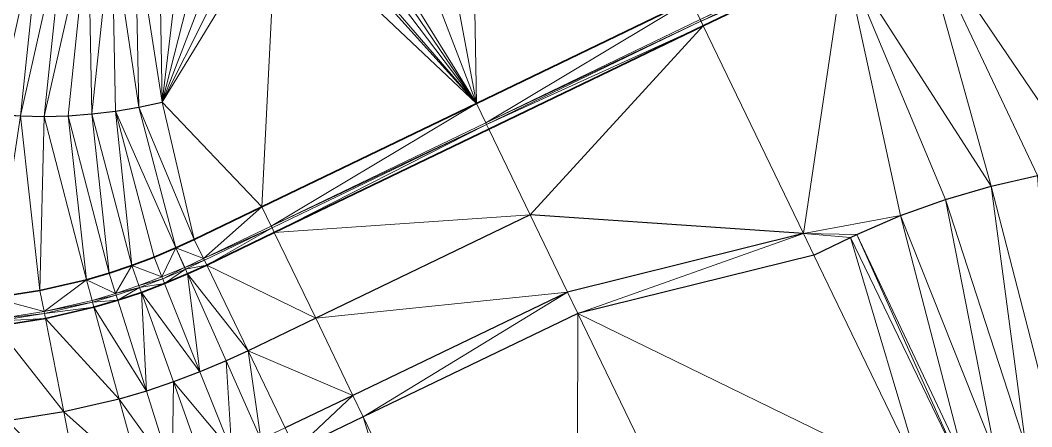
# Model space of a CAD drawing. Header units: metres. Extents: x 246428 to 246884, y 7418966 to 7419490.
# Drawn here: x 246576.93 to 246598.17, y 7419286.59 to 7419295.14 of the extents above; entities that cross this region are included whole.
import ezdxf

# ---------------------------------------------------------------- set-up
doc = ezdxf.new("R2010")
doc.units = ezdxf.units.M
doc.linetypes.add('blank name', pattern=[0])
doc.linetypes.add('HIDDEN', pattern=[9.525, 6.35, -3.175])
doc.layers.add('_12D_UNMAPPED', color=7, linetype='Continuous')
doc.layers.add('BATTER', color=250, linetype='HIDDEN', lineweight=25)
doc.layers.add('GRADELINES', color=250, linetype='HIDDEN', lineweight=25)
for name, color, linetype, lineweight, true_color in [('KERB_BACK', 7, 'Continuous', 35, 0x5fd2ff), ('KERB_LINE', 7, 'Continuous', 18, 0xb9b9b9), ('KERB_LIP', 7, 'Continuous', 35, 0x5fd2ff), ('KERB_TOP', 7, 'Continuous', 18, 0xb9b9b9)]:
    doc.layers.add(name, color=color, linetype=linetype, lineweight=lineweight, true_color=true_color)

msp = doc.modelspace()

# ---------------------------------------------------------------- linework, layer by layer
at = {"layer": '_12D_UNMAPPED', "color": 3, "linetype": 'blank name', "lineweight": 0}
for points in [[(246599.281, 7419292.032, 33.19), (246595.779, 7419297.194, 33.224), (246600.283, 7419299.366, 33.346)], [(246586.511, 7419293.391, 32.817), (246585.508, 7419298.791, 32.774), (246586.409, 7419299.225, 32.798)], [(246591.015, 7419295.562, 32.939), (246586.511, 7419293.391, 32.817), (246586.409, 7419299.225, 32.798)], [(246586.511, 7419293.391, 32.817), (246584.607, 7419298.357, 32.749), (246585.508, 7419298.791, 32.774)], [(246586.511, 7419293.391, 32.817), (246583.706, 7419297.922, 32.725), (246584.607, 7419298.357, 32.749)], [(246586.511, 7419293.391, 32.817), (246586.511, 7419293.391, 32.817), (246584.607, 7419298.357, 32.749)], [(246586.511, 7419293.391, 32.817), (246584.607, 7419298.357, 32.749), (246584.607, 7419298.357, 32.749)], [(246586.511, 7419293.391, 32.817), (246583.254, 7419297.709, 32.713), (246583.51, 7419297.827, 32.72)], [(246586.511, 7419293.391, 32.817), (246583.51, 7419297.827, 32.72), (246583.706, 7419297.922, 32.725)], [(246575.941, 7419293.219, 32.606), (246576.929, 7419297.642, 32.472), (246577.397, 7419297.465, 32.491)], [(246586.511, 7419293.391, 32.817), (246582.79, 7419297.523, 32.699), (246582.913, 7419297.569, 32.704)], [(246586.511, 7419293.391, 32.817), (246582.913, 7419297.569, 32.704), (246583.254, 7419297.709, 32.713)], [(246576.438, 7419293.162, 32.615), (246575.941, 7419293.219, 32.606), (246577.397, 7419297.465, 32.491)], [(246576.936, 7419293.129, 32.624), (246576.438, 7419293.162, 32.615), (246577.397, 7419297.465, 32.491)], [(246576.936, 7419293.129, 32.624), (246577.397, 7419297.465, 32.491), (246577.875, 7419297.317, 32.51)], [(246582.007, 7419291.219, 32.695), (246579.912, 7419293.418, 32.678), (246582.316, 7419297.365, 32.68)], [(246579.912, 7419293.418, 32.678), (246581.833, 7419297.237, 32.661), (246582.316, 7419297.365, 32.68)], [(246586.511, 7419293.391, 32.817), (246582.007, 7419291.219, 32.695), (246582.316, 7419297.365, 32.68)], [(246586.511, 7419293.391, 32.817), (246582.316, 7419297.365, 32.68), (246582.79, 7419297.523, 32.699)], [(246577.436, 7419293.119, 32.633), (246576.936, 7419293.129, 32.624), (246577.875, 7419297.317, 32.51)], [(246577.436, 7419293.119, 32.633), (246577.875, 7419297.317, 32.51), (246578.36, 7419297.2, 32.529)], [(246577.936, 7419293.132, 32.642), (246577.436, 7419293.119, 32.633), (246578.36, 7419297.2, 32.529)], [(246578.435, 7419293.169, 32.651), (246577.936, 7419293.132, 32.642), (246578.36, 7419297.2, 32.529)], [(246578.435, 7419293.169, 32.651), (246578.36, 7419297.2, 32.529), (246578.853, 7419297.112, 32.548)], [(246579.912, 7419293.418, 32.678), (246581.342, 7419297.139, 32.642), (246581.833, 7419297.237, 32.661)], [(246579.912, 7419293.418, 32.678), (246580.847, 7419297.072, 32.623), (246581.342, 7419297.139, 32.642)], [(246595.779, 7419297.194, 33.224), (246597.318, 7419291.654, 33.142), (246594.239, 7419296.451, 33.183)], [(246599.281, 7419292.032, 33.19), (246598.293, 7419291.873, 33.166), (246595.779, 7419297.194, 33.224)], [(246598.293, 7419291.873, 33.166), (246597.318, 7419291.654, 33.142), (246595.779, 7419297.194, 33.224)], [(246578.931, 7419293.229, 32.66), (246578.435, 7419293.169, 32.651), (246578.853, 7419297.112, 32.548)], [(246579.424, 7419293.312, 32.669), (246578.931, 7419293.229, 32.66), (246578.853, 7419297.112, 32.548)], [(246579.424, 7419293.312, 32.669), (246578.853, 7419297.112, 32.548), (246579.349, 7419297.056, 32.567)], [(246579.912, 7419293.418, 32.678), (246579.424, 7419293.312, 32.669), (246579.349, 7419297.056, 32.567)], [(246579.912, 7419293.418, 32.678), (246579.349, 7419297.056, 32.567), (246579.849, 7419297.03, 32.586)], [(246579.912, 7419293.418, 32.678), (246579.849, 7419297.03, 32.586), (246580.349, 7419297.035, 32.604)], [(246579.912, 7419293.418, 32.678), (246580.349, 7419297.035, 32.604), (246580.847, 7419297.072, 32.623)], [(246591.21, 7419295.157, 32.953), (246594.191, 7419296.55, 33.183), (246591.228, 7419295.121, 33.103)], [(246591.228, 7419295.121, 33.103), (246594.191, 7419296.55, 33.183), (246594.239, 7419296.451, 33.183)], [(246591.228, 7419295.121, 33.103), (246594.239, 7419296.451, 33.183), (246591.275, 7419295.022, 33.103)], [(246594.239, 7419296.451, 33.183), (246593.382, 7419290.654, 33.054), (246591.275, 7419295.022, 33.103)], [(246595.418, 7419291.034, 33.093), (246593.382, 7419290.654, 33.054), (246594.239, 7419296.451, 33.183)], [(246597.318, 7419291.654, 33.142), (246596.358, 7419291.374, 33.117), (246594.239, 7419296.451, 33.183)], [(246594.239, 7419296.451, 33.183), (246596.358, 7419291.374, 33.117), (246594.239, 7419296.451, 33.183)], [(246596.358, 7419291.374, 33.117), (246595.418, 7419291.034, 33.093), (246594.239, 7419296.451, 33.183)], [(246586.707, 7419292.985, 32.831), (246586.511, 7419293.391, 32.817), (246591.015, 7419295.562, 32.939)], [(246586.707, 7419292.985, 32.831), (246591.015, 7419295.562, 32.939), (246591.21, 7419295.157, 32.953)], [(246586.707, 7419292.985, 32.831), (246591.21, 7419295.157, 32.953), (246591.227, 7419295.121, 33.103)], [(246586.724, 7419292.949, 32.981), (246586.707, 7419292.985, 32.831), (246591.227, 7419295.121, 33.103)], [(246586.724, 7419292.949, 32.981), (246591.227, 7419295.121, 33.103), (246591.275, 7419295.022, 33.103)], [(246586.772, 7419292.85, 32.981), (246586.724, 7419292.949, 32.981), (246591.275, 7419295.022, 33.103)], [(246587.64, 7419291.049, 32.961), (246586.772, 7419292.85, 32.981), (246591.275, 7419295.022, 33.103)], [(246593.382, 7419290.654, 33.054), (246587.64, 7419291.049, 32.961), (246591.275, 7419295.022, 33.103)], [(246591.21, 7419295.157, 32.953), (246591.21, 7419295.157, 32.953), (246591.227, 7419295.121, 33.103)], [(246591.21, 7419295.157, 32.953), (246591.228, 7419295.121, 33.103), (246591.227, 7419295.121, 33.103)], [(246591.227, 7419295.121, 33.103), (246591.228, 7419295.121, 33.103), (246591.275, 7419295.022, 33.103)], [(246591.228, 7419295.121, 33.103), (246591.275, 7419295.022, 33.103), (246591.275, 7419295.022, 33.103)], [(246591.275, 7419295.022, 33.103), (246593.382, 7419290.654, 33.054), (246591.275, 7419295.022, 33.103)], [(246580.588, 7419290.534, 32.657), (246579.424, 7419293.312, 32.669), (246579.912, 7419293.418, 32.678)], [(246582.007, 7419291.219, 32.695), (246580.588, 7419290.534, 32.657), (246579.912, 7419293.418, 32.678)], [(246582.203, 7419290.813, 32.709), (246582.007, 7419291.219, 32.695), (246586.511, 7419293.391, 32.817)], [(246582.203, 7419290.813, 32.709), (246586.511, 7419293.391, 32.817), (246586.706, 7419292.985, 32.831)], [(246586.511, 7419293.391, 32.817), (246586.707, 7419292.985, 32.831), (246586.706, 7419292.985, 32.831)], [(246586.511, 7419293.391, 32.817), (246586.511, 7419293.391, 32.817), (246586.707, 7419292.985, 32.831)], [(246576.438, 7419293.162, 32.615), (246576.936, 7419293.129, 32.624), (246576.36, 7419289.302, 32.54)], [(246576.936, 7419293.129, 32.624), (246577.348, 7419289.456, 32.568), (246576.36, 7419289.302, 32.54)], [(246576.936, 7419293.129, 32.624), (246577.436, 7419293.119, 32.633), (246577.348, 7419289.456, 32.568)], [(246577.436, 7419293.119, 32.633), (246578.321, 7419289.685, 32.595), (246577.348, 7419289.456, 32.568)], [(246577.436, 7419293.119, 32.633), (246577.936, 7419293.132, 32.642), (246578.321, 7419289.685, 32.595)], [(246577.936, 7419293.132, 32.642), (246578.435, 7419293.169, 32.651), (246578.801, 7419289.826, 32.608)], [(246577.936, 7419293.132, 32.642), (246578.801, 7419289.826, 32.608), (246578.321, 7419289.685, 32.595)], [(246577.936, 7419293.132, 32.642), (246578.321, 7419289.685, 32.595), (246578.321, 7419289.685, 32.595)], [(246578.435, 7419293.169, 32.651), (246578.931, 7419293.229, 32.66), (246579.275, 7419289.985, 32.621)], [(246578.435, 7419293.169, 32.651), (246579.275, 7419289.985, 32.621), (246578.801, 7419289.826, 32.608)], [(246578.931, 7419293.229, 32.66), (246579.424, 7419293.312, 32.669), (246580.203, 7419290.356, 32.646)], [(246578.931, 7419293.229, 32.66), (246579.742, 7419290.162, 32.633), (246579.275, 7419289.985, 32.621)], [(246578.931, 7419293.229, 32.66), (246580.203, 7419290.356, 32.646), (246579.742, 7419290.162, 32.633)], [(246579.424, 7419293.312, 32.669), (246580.588, 7419290.534, 32.657), (246580.203, 7419290.356, 32.646)], [(246579.424, 7419293.312, 32.669), (246580.203, 7419290.356, 32.646), (246580.203, 7419290.356, 32.646)], [(246582.203, 7419290.813, 32.709), (246586.706, 7419292.985, 32.831), (246586.724, 7419292.949, 32.981)], [(246582.22, 7419290.777, 32.859), (246582.203, 7419290.813, 32.709), (246586.724, 7419292.949, 32.981)], [(246582.268, 7419290.678, 32.859), (246582.22, 7419290.777, 32.859), (246586.724, 7419292.949, 32.981)], [(246582.268, 7419290.678, 32.859), (246586.724, 7419292.949, 32.981), (246586.772, 7419292.85, 32.981)], [(246586.706, 7419292.985, 32.831), (246586.707, 7419292.985, 32.831), (246586.724, 7419292.949, 32.981)], [(246586.707, 7419292.985, 32.831), (246586.724, 7419292.949, 32.981), (246586.724, 7419292.949, 32.981)], [(246586.724, 7419292.949, 32.981), (246586.772, 7419292.85, 32.981), (246586.772, 7419292.85, 32.981)], [(246586.724, 7419292.949, 32.981), (246586.724, 7419292.949, 32.981), (246586.772, 7419292.85, 32.981)], [(246582.268, 7419290.678, 32.859), (246586.772, 7419292.85, 32.981), (246587.64, 7419291.049, 32.961)], [(246586.772, 7419292.85, 32.981), (246586.772, 7419292.85, 32.981), (246587.64, 7419291.049, 32.961)], [(246586.772, 7419292.85, 32.981), (246587.64, 7419291.049, 32.961), (246587.64, 7419291.049, 32.961)], [(246597.318, 7419291.654, 33.142), (246598.293, 7419291.873, 33.166), (246598.698, 7419286.309, 32.222)], [(246596.358, 7419291.374, 33.117), (246597.318, 7419291.654, 33.142), (246598.051, 7419286.18, 32.207)], [(246598.051, 7419286.18, 32.207), (246597.318, 7419291.654, 33.142), (246598.698, 7419286.309, 32.222)], [(246580.588, 7419290.534, 32.657), (246582.007, 7419291.219, 32.695), (246580.783, 7419290.129, 32.671)], [(246582.007, 7419291.219, 32.695), (246582.203, 7419290.813, 32.709), (246580.783, 7419290.129, 32.671)], [(246595.418, 7419291.034, 33.093), (246596.358, 7419291.374, 33.117), (246597.411, 7419286.01, 32.192)], [(246597.411, 7419286.01, 32.192), (246596.358, 7419291.374, 33.117), (246598.051, 7419286.18, 32.207)], [(246583.137, 7419288.877, 32.839), (246582.268, 7419290.678, 32.859), (246587.64, 7419291.049, 32.961)], [(246583.137, 7419288.877, 32.839), (246587.64, 7419291.049, 32.961), (246588.422, 7419289.427, 33.861)], [(246587.64, 7419291.049, 32.961), (246587.64, 7419291.049, 32.961), (246588.422, 7419289.427, 33.861)], [(246587.64, 7419291.049, 32.961), (246588.422, 7419289.427, 33.861), (246588.422, 7419289.427, 33.861)], [(246587.64, 7419291.049, 32.961), (246593.382, 7419290.654, 33.054), (246588.422, 7419289.427, 33.861)], [(246594.5, 7419290.637, 33.068), (246593.382, 7419290.654, 33.054), (246595.418, 7419291.034, 33.093)], [(246594.5, 7419290.637, 33.068), (246595.418, 7419291.034, 33.093), (246596.775, 7419285.807, 32.179)], [(246596.775, 7419285.807, 32.179), (246595.418, 7419291.034, 33.093), (246597.411, 7419286.01, 32.192)], [(246580.783, 7419290.129, 32.671), (246582.203, 7419290.813, 32.709), (246582.22, 7419290.777, 32.859)], [(246580.783, 7419290.129, 32.671), (246582.22, 7419290.777, 32.859), (246580.8, 7419290.093, 32.821)], [(246580.8, 7419290.093, 32.821), (246582.22, 7419290.777, 32.859), (246580.848, 7419289.994, 32.821)], [(246582.22, 7419290.777, 32.859), (246582.268, 7419290.678, 32.859), (246580.848, 7419289.994, 32.821)], [(246580.848, 7419289.994, 32.821), (246582.268, 7419290.678, 32.859), (246583.137, 7419288.877, 32.839)], [(246588.422, 7419289.427, 33.861), (246593.382, 7419290.654, 33.054), (246588.64, 7419288.977, 33.851)], [(246593.382, 7419290.654, 33.054), (246593.599, 7419290.203, 33.044), (246588.64, 7419288.977, 33.851)], [(246593.599, 7419290.203, 33.044), (246593.382, 7419290.654, 33.054), (246594.367, 7419290.574, 33.065)], [(246594.367, 7419290.574, 33.065), (246593.382, 7419290.654, 33.054), (246594.5, 7419290.637, 33.068)], [(246593.599, 7419290.203, 33.044), (246593.599, 7419290.203, 33.044), (246594.367, 7419290.574, 33.065)], [(246593.599, 7419290.203, 33.044), (246594.367, 7419290.574, 33.065), (246595.9, 7419285.433, 32.161)], [(246594.367, 7419290.574, 33.065), (246594.5, 7419290.637, 33.068), (246596.682, 7419285.774, 32.177)], [(246595.9, 7419285.433, 32.161), (246594.367, 7419290.574, 33.065), (246596.682, 7419285.774, 32.177)], [(246596.682, 7419285.774, 32.177), (246594.5, 7419290.637, 33.068), (246596.775, 7419285.807, 32.179)], [(246579.742, 7419290.162, 32.633), (246580.203, 7419290.356, 32.646), (246579.909, 7419289.744, 32.638)], [(246580.203, 7419290.356, 32.646), (246580.385, 7419289.945, 32.66), (246579.909, 7419289.744, 32.638)], [(246580.203, 7419290.356, 32.646), (246580.588, 7419290.534, 32.657), (246580.783, 7419290.129, 32.671)], [(246580.203, 7419290.356, 32.646), (246580.783, 7419290.129, 32.671), (246580.386, 7419289.945, 32.66)], [(246580.203, 7419290.356, 32.646), (246580.386, 7419289.945, 32.66), (246580.385, 7419289.945, 32.66)], [(246580.203, 7419290.356, 32.646), (246580.203, 7419290.356, 32.646), (246580.385, 7419289.945, 32.66)], [(246579.275, 7419289.985, 32.621), (246579.742, 7419290.162, 32.633), (246579.909, 7419289.744, 32.638)], [(246588.64, 7419288.977, 33.851), (246593.599, 7419290.203, 33.044), (246593.599, 7419290.203, 33.044)], [(246588.64, 7419288.977, 33.851), (246593.599, 7419290.203, 33.044), (246595.9, 7419285.433, 32.161)], [(246578.801, 7419289.826, 32.608), (246579.275, 7419289.985, 32.621), (246578.936, 7419289.397, 32.592)], [(246579.275, 7419289.985, 32.621), (246579.426, 7419289.561, 32.615), (246578.936, 7419289.397, 32.592)], [(246579.275, 7419289.985, 32.621), (246579.909, 7419289.744, 32.638), (246579.426, 7419289.561, 32.615)], [(246579.909, 7419289.744, 32.638), (246580.385, 7419289.945, 32.66), (246579.924, 7419289.707, 32.788)], [(246580.385, 7419289.945, 32.66), (246580.402, 7419289.908, 32.81), (246579.924, 7419289.707, 32.788)], [(246580.385, 7419289.945, 32.66), (246580.386, 7419289.945, 32.66), (246580.402, 7419289.908, 32.81)], [(246580.386, 7419289.945, 32.66), (246580.783, 7419290.129, 32.671), (246580.8, 7419290.093, 32.821)], [(246580.386, 7419289.945, 32.66), (246580.8, 7419290.093, 32.821), (246580.402, 7419289.908, 32.81)], [(246580.386, 7419289.945, 32.66), (246580.402, 7419289.908, 32.81), (246580.402, 7419289.908, 32.81)], [(246580.402, 7419289.908, 32.81), (246580.8, 7419290.093, 32.821), (246580.848, 7419289.994, 32.821)], [(246580.402, 7419289.908, 32.81), (246580.848, 7419289.994, 32.821), (246580.446, 7419289.808, 32.81)], [(246580.446, 7419289.808, 32.81), (246580.848, 7419289.994, 32.821), (246581.717, 7419288.192, 32.801)], [(246580.848, 7419289.994, 32.821), (246583.137, 7419288.877, 32.839), (246581.717, 7419288.192, 32.801)], [(246578.321, 7419289.685, 32.595), (246578.801, 7419289.826, 32.608), (246578.936, 7419289.397, 32.592)], [(246579.426, 7419289.561, 32.615), (246579.909, 7419289.744, 32.638), (246579.924, 7419289.707, 32.788)], [(246579.426, 7419289.561, 32.615), (246579.924, 7419289.707, 32.788), (246579.439, 7419289.524, 32.765)], [(246579.439, 7419289.524, 32.765), (246579.924, 7419289.707, 32.788), (246579.965, 7419289.605, 32.788)], [(246579.924, 7419289.707, 32.788), (246580.402, 7419289.908, 32.81), (246579.965, 7419289.605, 32.788)], [(246580.402, 7419289.908, 32.81), (246580.446, 7419289.808, 32.81), (246579.965, 7419289.605, 32.788)], [(246579.965, 7419289.605, 32.788), (246580.446, 7419289.808, 32.81), (246580.707, 7419287.747, 32.768)], [(246580.402, 7419289.908, 32.81), (246580.402, 7419289.908, 32.81), (246580.446, 7419289.808, 32.81)], [(246580.402, 7419289.908, 32.81), (246580.446, 7419289.808, 32.81), (246580.446, 7419289.808, 32.81)], [(246580.446, 7419289.808, 32.81), (246580.446, 7419289.808, 32.81), (246581.257, 7419287.979, 32.79)], [(246580.446, 7419289.808, 32.81), (246581.717, 7419288.192, 32.801), (246581.258, 7419287.98, 32.79)], [(246580.446, 7419289.808, 32.81), (246581.258, 7419287.98, 32.79), (246581.257, 7419287.979, 32.79)], [(246580.446, 7419289.808, 32.81), (246581.257, 7419287.979, 32.79), (246580.707, 7419287.747, 32.768)], [(246577.348, 7419289.456, 32.568), (246578.321, 7419289.685, 32.595), (246577.434, 7419289.015, 32.543)], [(246578.321, 7419289.685, 32.595), (246578.44, 7419289.251, 32.57), (246577.434, 7419289.015, 32.543)], [(246578.321, 7419289.685, 32.595), (246578.936, 7419289.397, 32.592), (246578.44, 7419289.251, 32.57)], [(246578.321, 7419289.685, 32.595), (246578.321, 7419289.685, 32.595), (246578.44, 7419289.251, 32.57)], [(246578.321, 7419289.685, 32.595), (246578.44, 7419289.251, 32.57), (246578.44, 7419289.251, 32.57)], [(246578.936, 7419289.397, 32.592), (246579.426, 7419289.561, 32.615), (246579.439, 7419289.524, 32.765)], [(246578.936, 7419289.397, 32.592), (246579.439, 7419289.524, 32.765), (246578.948, 7419289.359, 32.742)], [(246578.948, 7419289.359, 32.742), (246579.439, 7419289.524, 32.765), (246578.981, 7419289.254, 32.742)], [(246579.439, 7419289.524, 32.765), (246579.476, 7419289.42, 32.765), (246578.981, 7419289.254, 32.742)], [(246579.439, 7419289.524, 32.765), (246579.965, 7419289.605, 32.788), (246579.476, 7419289.42, 32.765)], [(246579.476, 7419289.42, 32.765), (246579.965, 7419289.605, 32.788), (246580.707, 7419287.747, 32.768)], [(246576.36, 7419289.302, 32.54), (246577.348, 7419289.456, 32.568), (246577.434, 7419289.015, 32.543)], [(246576.36, 7419289.302, 32.54), (246577.434, 7419289.015, 32.543), (246576.413, 7419288.855, 32.515)], [(246578.44, 7419289.251, 32.57), (246578.936, 7419289.397, 32.592), (246578.948, 7419289.359, 32.742)], [(246578.44, 7419289.251, 32.57), (246578.948, 7419289.359, 32.742), (246578.451, 7419289.212, 32.72)], [(246578.451, 7419289.212, 32.72), (246578.948, 7419289.359, 32.742), (246578.981, 7419289.254, 32.742)], [(246578.981, 7419289.254, 32.742), (246579.476, 7419289.42, 32.765), (246579.582, 7419287.346, 32.722)], [(246579.476, 7419289.42, 32.765), (246580.707, 7419287.747, 32.768), (246580.148, 7419287.536, 32.745)], [(246579.476, 7419289.42, 32.765), (246580.148, 7419287.536, 32.745), (246579.582, 7419287.346, 32.722)], [(246583.919, 7419287.255, 33.739), (246583.137, 7419288.877, 32.839), (246588.422, 7419289.427, 33.861)], [(246584.136, 7419286.805, 33.729), (246583.919, 7419287.255, 33.739), (246588.422, 7419289.427, 33.861)], [(246584.136, 7419286.805, 33.729), (246588.422, 7419289.427, 33.861), (246588.639, 7419288.977, 33.851)], [(246588.422, 7419289.427, 33.861), (246588.422, 7419289.427, 33.861), (246588.639, 7419288.977, 33.851)], [(246588.422, 7419289.427, 33.861), (246588.64, 7419288.977, 33.851), (246588.639, 7419288.977, 33.851)], [(246577.434, 7419289.015, 32.543), (246578.44, 7419289.251, 32.57), (246578.451, 7419289.212, 32.72)], [(246577.434, 7419289.015, 32.543), (246578.451, 7419289.212, 32.72), (246577.442, 7419288.975, 32.693)], [(246577.442, 7419288.975, 32.693), (246578.451, 7419289.212, 32.72), (246578.48, 7419289.106, 32.72)], [(246577.442, 7419288.975, 32.693), (246578.48, 7419289.106, 32.72), (246577.463, 7419288.868, 32.693)], [(246577.463, 7419288.868, 32.693), (246578.48, 7419289.106, 32.72), (246579.009, 7419287.177, 32.7)], [(246578.44, 7419289.251, 32.57), (246578.44, 7419289.251, 32.57), (246578.451, 7419289.212, 32.72)], [(246578.44, 7419289.251, 32.57), (246578.451, 7419289.212, 32.72), (246578.451, 7419289.212, 32.72)], [(246578.451, 7419289.212, 32.72), (246578.981, 7419289.254, 32.742), (246578.48, 7419289.106, 32.72)], [(246578.451, 7419289.212, 32.72), (246578.48, 7419289.106, 32.72), (246578.48, 7419289.106, 32.72)], [(246578.451, 7419289.212, 32.72), (246578.451, 7419289.212, 32.72), (246578.48, 7419289.106, 32.72)], [(246578.48, 7419289.106, 32.72), (246578.981, 7419289.254, 32.742), (246579.582, 7419287.346, 32.722)], [(246578.48, 7419289.106, 32.72), (246579.582, 7419287.346, 32.722), (246579.009, 7419287.177, 32.7)], [(246578.48, 7419289.106, 32.72), (246578.48, 7419289.106, 32.72), (246579.009, 7419287.177, 32.7)], [(246578.48, 7419289.106, 32.72), (246579.009, 7419287.177, 32.7), (246579.009, 7419287.177, 32.7)], [(246576.413, 7419288.855, 32.515), (246577.434, 7419289.015, 32.543), (246577.442, 7419288.975, 32.693)], [(246576.413, 7419288.855, 32.515), (246577.442, 7419288.975, 32.693), (246576.418, 7419288.815, 32.665)], [(246576.418, 7419288.815, 32.665), (246577.442, 7419288.975, 32.693), (246577.463, 7419288.868, 32.693)], [(246576.418, 7419288.815, 32.665), (246577.463, 7419288.868, 32.693), (246576.431, 7419288.706, 32.665)], [(246576.431, 7419288.706, 32.665), (246577.463, 7419288.868, 32.693), (246577.846, 7419286.905, 32.673)], [(246577.463, 7419288.868, 32.693), (246579.009, 7419287.177, 32.7), (246577.846, 7419286.905, 32.673)], [(246581.717, 7419288.192, 32.801), (246583.137, 7419288.877, 32.839), (246583.919, 7419287.255, 33.739)], [(246584.136, 7419286.805, 33.729), (246588.639, 7419288.977, 33.851), (246588.616, 7419277.515, 32.01)], [(246588.639, 7419288.977, 33.851), (246593.215, 7419279.489, 32.095), (246588.616, 7419277.515, 32.01)], [(246588.639, 7419288.977, 33.851), (246588.64, 7419288.977, 33.851), (246593.215, 7419279.489, 32.095)], [(246588.64, 7419288.977, 33.851), (246595.9, 7419285.433, 32.161), (246593.215, 7419279.489, 32.095)], [(246595.9, 7419285.433, 32.161), (246588.64, 7419288.977, 33.851), (246595.9, 7419285.433, 32.161)], [(246576.431, 7419288.706, 32.665), (246577.846, 7419286.905, 32.673), (246576.666, 7419286.72, 32.645)], [(246581.258, 7419287.98, 32.79), (246581.717, 7419288.192, 32.801), (246581.988, 7419286.334, 33.69)], [(246581.717, 7419288.192, 32.801), (246582.499, 7419286.571, 33.701), (246581.988, 7419286.334, 33.69)], [(246581.717, 7419288.192, 32.801), (246583.919, 7419287.255, 33.739), (246582.499, 7419286.571, 33.701)], [(246580.707, 7419287.747, 32.768), (246581.257, 7419287.979, 32.79), (246581.375, 7419286.076, 33.668)], [(246581.257, 7419287.979, 32.79), (246581.258, 7419287.98, 32.79), (246581.987, 7419286.334, 33.69)], [(246581.257, 7419287.979, 32.79), (246581.987, 7419286.334, 33.69), (246581.375, 7419286.076, 33.668)], [(246581.258, 7419287.98, 32.79), (246581.988, 7419286.334, 33.69), (246581.987, 7419286.334, 33.69)], [(246580.148, 7419287.536, 32.745), (246580.707, 7419287.747, 32.768), (246581.375, 7419286.076, 33.668)], [(246579.582, 7419287.346, 32.722), (246580.148, 7419287.536, 32.745), (246580.123, 7419285.629, 33.622)], [(246580.148, 7419287.536, 32.745), (246580.753, 7419285.841, 33.645), (246580.123, 7419285.629, 33.622)], [(246580.148, 7419287.536, 32.745), (246581.375, 7419286.076, 33.668), (246580.753, 7419285.841, 33.645)], [(246577.846, 7419286.905, 32.673), (246579.009, 7419287.177, 32.7), (246579.485, 7419285.441, 33.6)], [(246579.009, 7419287.177, 32.7), (246579.582, 7419287.346, 32.722), (246580.123, 7419285.629, 33.622)], [(246579.009, 7419287.177, 32.7), (246579.485, 7419285.441, 33.6), (246579.485, 7419285.441, 33.6)], [(246579.009, 7419287.177, 32.7), (246580.123, 7419285.629, 33.622), (246579.485, 7419285.441, 33.6)], [(246579.009, 7419287.177, 32.7), (246579.009, 7419287.177, 32.7), (246579.485, 7419285.441, 33.6)], [(246582.499, 7419286.571, 33.701), (246583.919, 7419287.255, 33.739), (246582.716, 7419286.12, 33.691)], [(246583.919, 7419287.255, 33.739), (246584.136, 7419286.805, 33.729), (246582.716, 7419286.12, 33.691)], [(246576.666, 7419286.72, 32.645), (246577.846, 7419286.905, 32.673), (246578.191, 7419285.138, 33.573)], [(246577.846, 7419286.905, 32.673), (246579.485, 7419285.441, 33.6), (246578.191, 7419285.138, 33.573)], [(246584.136, 7419286.805, 33.729), (246587.166, 7419276.893, 31.983), (246582.716, 7419286.12, 33.691)], [(246587.166, 7419276.893, 31.983), (246584.136, 7419286.805, 33.729), (246588.616, 7419277.515, 32.01)], [(246576.666, 7419286.72, 32.645), (246578.191, 7419285.138, 33.573), (246576.878, 7419284.932, 33.545)]]:
    msp.add_3dface(points, dxfattribs=at)
at = {"layer": 'BATTER'}
for points in [[(246593.599, 7419290.203, 33.044), (246594.367, 7419290.574, 33.065), (246594.5, 7419290.637, 33.068), (246595.418, 7419291.034, 33.093), (246596.358, 7419291.374, 33.117), (246597.318, 7419291.654, 33.142), (246598.293, 7419291.873, 33.166)], [(246593.382, 7419290.654, 33.054), (246587.64, 7419291.049, 32.961), (246587.64, 7419291.049, 32.961), (246583.137, 7419288.877, 32.839), (246581.717, 7419288.192, 32.801), (246581.258, 7419287.98, 32.79), (246581.257, 7419287.979, 32.79), (246580.707, 7419287.747, 32.768), (246580.148, 7419287.536, 32.745), (246579.582, 7419287.346, 32.722), (246579.009, 7419287.177, 32.7), (246579.009, 7419287.177, 32.7), (246577.846, 7419286.905, 32.673), (246576.666, 7419286.72, 32.645)], [(246593.382, 7419290.654, 33.054), (246588.422, 7419289.427, 33.861), (246588.422, 7419289.427, 33.861), (246583.919, 7419287.255, 33.739), (246582.499, 7419286.571, 33.701)], [(246593.599, 7419290.203, 33.044), (246588.64, 7419288.977, 33.851), (246588.639, 7419288.977, 33.851), (246584.136, 7419286.805, 33.729), (246582.716, 7419286.12, 33.691)]]:
    msp.add_polyline3d(points, dxfattribs=at)
at = {"layer": 'GRADELINES'}
msp.add_polyline3d([(246576.438, 7419293.162, 32.615), (246576.936, 7419293.129, 32.624), (246577.436, 7419293.119, 32.633), (246577.936, 7419293.132, 32.642), (246578.435, 7419293.169, 32.651), (246578.931, 7419293.229, 32.66), (246579.424, 7419293.312, 32.669), (246579.912, 7419293.418, 32.678)], dxfattribs=at)
at = {"layer": 'KERB_BACK'}
msp.add_polyline3d([(246600.283, 7419299.366, 33.346), (246595.779, 7419297.194, 33.224), (246594.239, 7419296.451, 33.183), (246594.239, 7419296.451, 33.183), (246591.275, 7419295.022, 33.103), (246591.275, 7419295.022, 33.103), (246586.772, 7419292.85, 32.981), (246586.772, 7419292.85, 32.981), (246582.268, 7419290.678, 32.859), (246580.848, 7419289.994, 32.821), (246580.446, 7419289.808, 32.81), (246580.446, 7419289.808, 32.81), (246579.965, 7419289.605, 32.788), (246579.476, 7419289.42, 32.765), (246578.981, 7419289.254, 32.742), (246578.48, 7419289.106, 32.72), (246578.48, 7419289.106, 32.72), (246577.463, 7419288.868, 32.693), (246576.431, 7419288.706, 32.665)], dxfattribs=at)
at = {"layer": 'KERB_LINE'}
msp.add_polyline3d([(246600.217, 7419299.501, 33.196), (246595.714, 7419297.329, 33.074), (246594.174, 7419296.586, 33.033), (246594.174, 7419296.586, 33.033), (246591.21, 7419295.157, 32.953), (246591.21, 7419295.157, 32.953), (246586.707, 7419292.985, 32.831), (246586.706, 7419292.985, 32.831), (246582.203, 7419290.813, 32.709), (246580.783, 7419290.129, 32.671), (246580.386, 7419289.945, 32.66), (246580.385, 7419289.945, 32.66), (246579.909, 7419289.744, 32.638), (246579.426, 7419289.561, 32.615), (246578.936, 7419289.397, 32.592), (246578.44, 7419289.251, 32.57), (246578.44, 7419289.251, 32.57), (246577.434, 7419289.015, 32.543), (246576.413, 7419288.855, 32.515)], dxfattribs=at)
at = {"layer": 'KERB_LIP'}
msp.add_polyline3d([(246600.022, 7419299.906, 33.182), (246595.518, 7419297.734, 33.06), (246593.978, 7419296.992, 33.019), (246593.978, 7419296.992, 33.019), (246591.015, 7419295.563, 32.939), (246591.015, 7419295.562, 32.939), (246586.511, 7419293.391, 32.817), (246586.511, 7419293.391, 32.817), (246582.007, 7419291.219, 32.695), (246580.588, 7419290.534, 32.657), (246580.203, 7419290.356, 32.646), (246580.203, 7419290.356, 32.646), (246579.742, 7419290.162, 32.633), (246579.275, 7419289.985, 32.621), (246578.801, 7419289.826, 32.608), (246578.321, 7419289.685, 32.595), (246578.321, 7419289.685, 32.595), (246577.348, 7419289.456, 32.568), (246576.36, 7419289.302, 32.54)], dxfattribs=at)
at = {"layer": 'KERB_TOP'}
msp.add_polyline3d([(246600.235, 7419299.465, 33.346), (246595.731, 7419297.293, 33.224), (246594.191, 7419296.55, 33.183), (246594.191, 7419296.55, 33.183), (246591.228, 7419295.121, 33.103), (246591.227, 7419295.121, 33.103), (246586.724, 7419292.949, 32.981), (246586.724, 7419292.949, 32.981), (246582.22, 7419290.777, 32.859), (246580.8, 7419290.093, 32.821), (246580.402, 7419289.908, 32.81), (246580.402, 7419289.908, 32.81), (246579.924, 7419289.707, 32.788), (246579.439, 7419289.524, 32.765), (246578.948, 7419289.359, 32.742), (246578.451, 7419289.212, 32.72), (246578.451, 7419289.212, 32.72), (246577.442, 7419288.975, 32.693), (246576.418, 7419288.815, 32.665)], dxfattribs=at)

doc.saveas('drawing.dxf')
